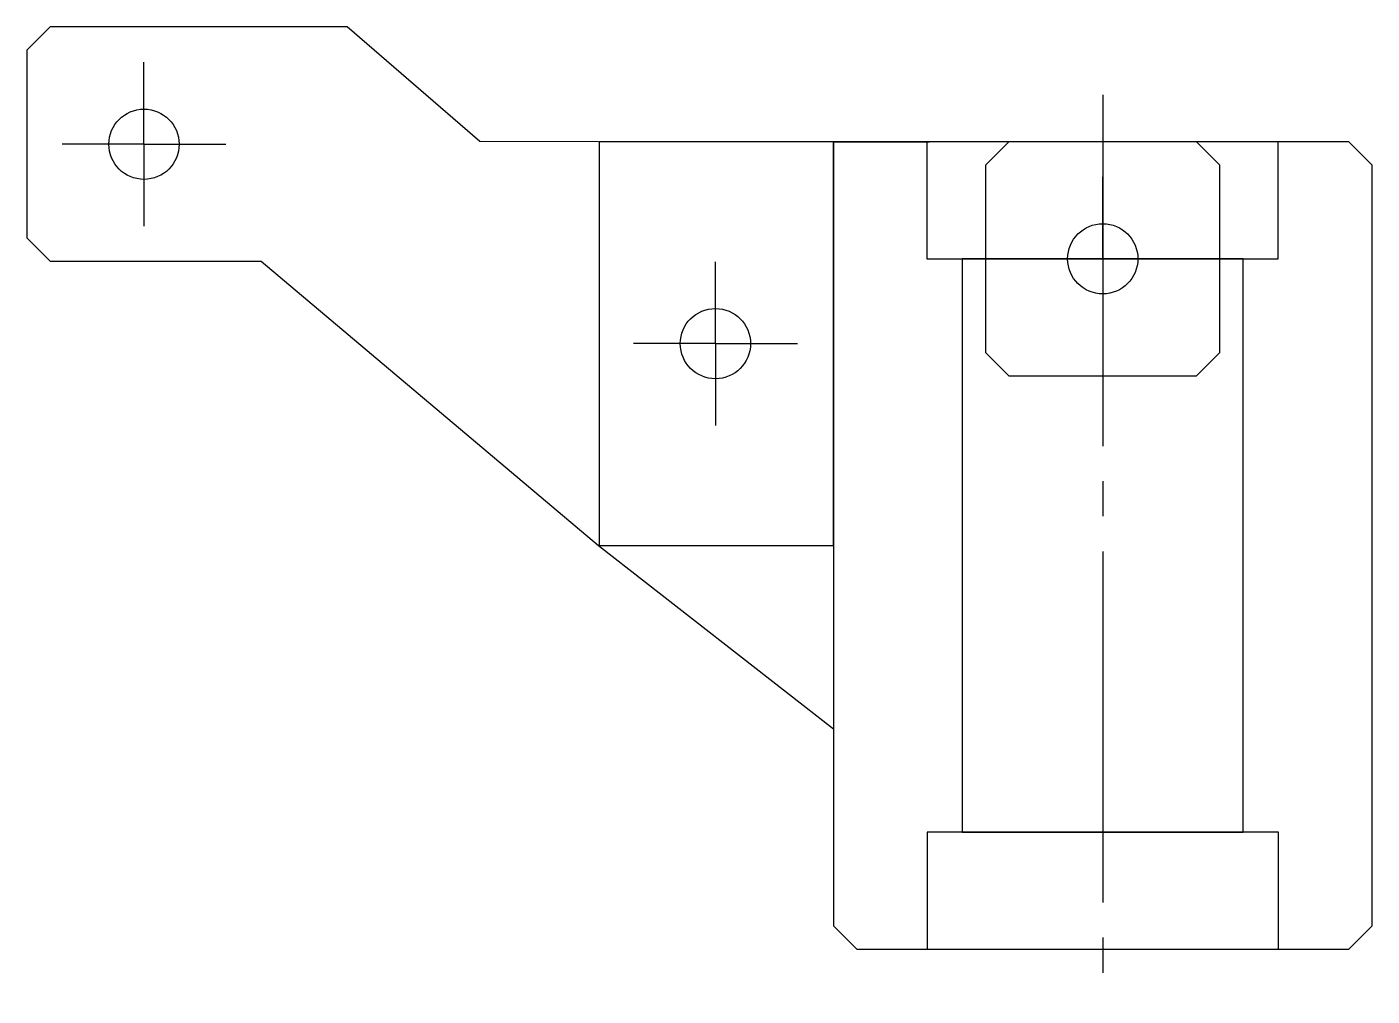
# Model space of a CAD drawing. Extents: x -37.4 to 20, y -19.5 to 21.9.
import ezdxf

# ---------------------------------------------------------------- set-up
doc = ezdxf.new("R2010")
doc.units = 0
doc.header["$MEASUREMENT"] = 0
for name, pattern in [('K5LT65535', [0]), ('K5LT_AXLED', [19.5, 15, -1.5, 1.5, -1.5]), ('K5LT_BASIC', [0])]:
    doc.linetypes.add(name, pattern=pattern)
doc.layers.add('Системный слой', color=7, linetype='Continuous')

# ---------------------------------------------------------------- blocks, each defined once
blk = doc.blocks.new('*U')
at = {"layer": 'Системный слой', "color": 30, "linetype": 'K5LT_AXLED'}
for p, q in [((-32.4, 16.923), (-32.4, 20.423)), ((-32.4, 16.923), (-35.9, 16.923)), ((-32.4, 16.923), (-28.9, 16.923)), ((-32.4, 16.923), (-32.4, 13.423)), ((8.541, 12.029), (8.541, 15.529)), ((-7.999, 8.406), (-7.999, 11.906)), ((8.541, 12.029), (5.041, 12.029)), ((8.541, 12.029), (12.041, 12.029)), ((8.541, 12.029), (8.541, 8.529)), ((-7.999, 8.406), (-11.499, 8.406)), ((-7.999, 8.406), (-4.499, 8.406)), ((-7.999, 8.406), (-7.999, 4.906))]:
    blk.add_line(p, q, dxfattribs=at)
at = {"layer": 'Системный слой', "color": 5, "linetype": 'K5LT_BASIC'}
for p, q in [((-2.959, 17.031), (-12.959, 17.031)), ((-12.959, 17.031), (-12.959, -0.219)), ((19.041, 17.031), (-2.959, 17.031)), ((-2.959, 17.031), (-2.959, -16.469)), ((-2.959, -0.219), (-2.959, 17.031)), ((16.031, 17.029), (1.031, 17.029)), ((1.031, 17.029), (1.031, 12.029)), ((4.536, 17.03), (3.536, 16.03)), ((12.536, 17.03), (4.536, 17.03)), ((13.536, 16.03), (12.536, 17.03)), ((16.031, 12.029), (16.031, 17.029)), ((20.041, 16.031), (19.041, 17.031)), ((3.536, 16.03), (3.536, 8.03)), ((13.536, 8.03), (13.536, 16.03)), ((20.041, -16.469), (20.041, 16.031)), ((1.031, 12.029), (16.031, 12.029)), ((14.539, 12.031), (2.539, 12.031)), ((2.539, 12.031), (2.539, -12.469)), ((14.539, -12.469), (14.539, 12.031)), ((3.536, 8.03), (4.536, 7.03)), ((12.536, 7.03), (13.536, 8.03)), ((4.536, 7.03), (12.536, 7.03)), ((-12.959, -0.219), (-2.959, -0.219)), ((16.043, -12.469), (1.043, -12.469)), ((1.043, -12.469), (1.043, -17.469)), ((2.539, -12.469), (14.539, -12.469)), ((16.043, -17.469), (16.043, -12.469)), ((-2.959, -16.469), (-1.959, -17.469)), ((19.041, -17.469), (20.041, -16.469)), ((-1.959, -17.469), (19.041, -17.469)), ((1.043, -17.469), (16.043, -17.469))]:
    blk.add_line(p, q, dxfattribs=at)

msp = doc.modelspace()

# ---------------------------------------------------------------- linework, layer by layer
at = {"layer": 'Системный слой', "color": 30, "linetype": 'K5LT_AXLED'}
msp.add_line((8.541, 19.029), (8.541, -19.469), dxfattribs=at)
at = {"layer": 'Системный слой', "color": 5, "linetype": 'K5LT_BASIC'}
msp.add_line((-12.999, -0.219), (-2.958, -8.057), dxfattribs=at)
at = {"layer": 'Системный слой', "color": 5, "linetype": 'K5LT65535'}
msp.add_lwpolyline([(-12.999, 17.031), (-18.055, 17.037), (-23.725, 21.936), (-36.4, 21.935), (-37.4, 20.939), (-37.4, 12.923), (-36.4, 11.923), (-27.4, 11.923), (-12.999, -0.219)], dxfattribs=at)
at = {"layer": 'Системный слой', "color": 5, "linetype": 'K5LT_BASIC'}
for points in [[(-2.959, 17.031), (1.14, 17.031)], [(1.14, 17.031), (-2.959, 17.031)], [(1.14, -17.469), (16.14, -17.469)]]:
    msp.add_lwpolyline(points, dxfattribs=at)
for centre in [(-32.4, 16.923), (8.541, 12.029), (-7.999, 8.406)]:
    msp.add_circle(centre, 1.5, dxfattribs=at)

# ---------------------------------------------------------------- block references
at = {"layer": 'Системный слой'}
msp.add_blockref('*U', (0, 0), dxfattribs=at)
msp.add_blockref('*U', (0, 0), dxfattribs=at)
msp.add_blockref('*U', (0, 0), dxfattribs=at)
msp.add_blockref('*U', (0, 0), dxfattribs=at)
msp.add_blockref('*U', (0, 0), dxfattribs=at)
msp.add_blockref('*U', (0, 0), dxfattribs=at)
msp.add_blockref('*U', (0, 0), dxfattribs=at)
msp.add_blockref('*U', (0, 0), dxfattribs=at)
msp.add_blockref('*U', (0, 0), dxfattribs=at)

doc.saveas('drawing.dxf')
